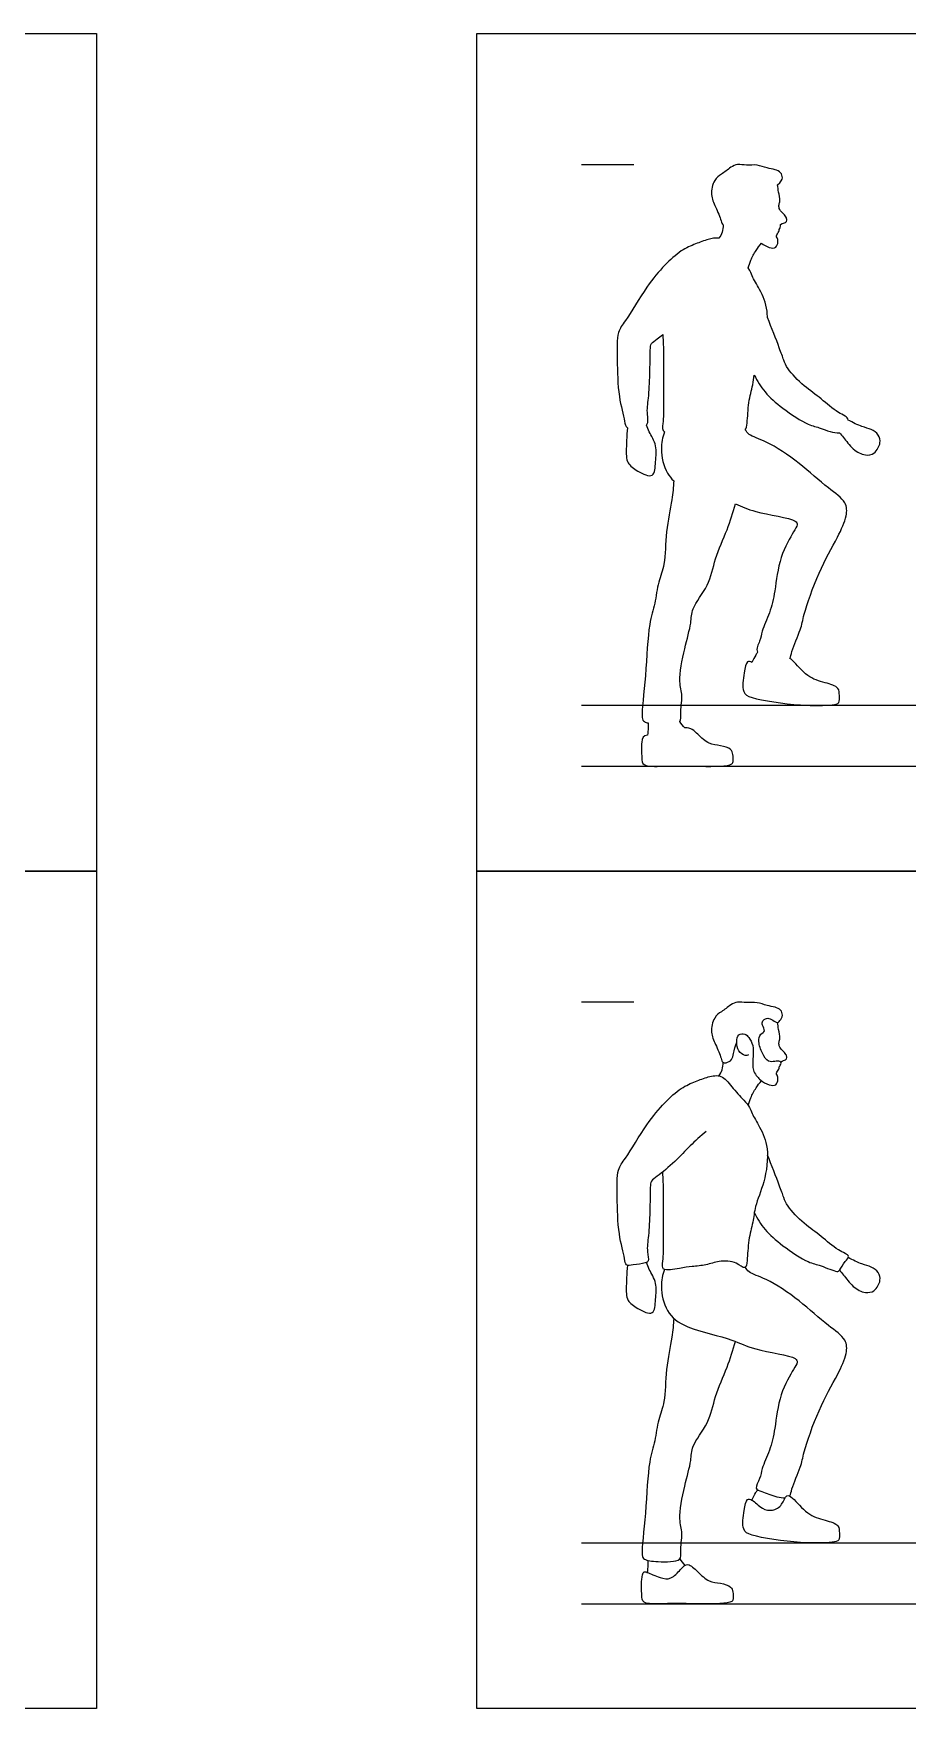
# Model space of a CAD drawing. Header units: millimetres. Extents: x 10.5 to 29.6, y 6 to 18.8.
# Drawn here: x 18.872 to 21.415, y 5.966 to 10.843 of the extents above; entities that cross this region are included whole.
import ezdxf

# ---------------------------------------------------------------- set-up
doc = ezdxf.new("R2010")
doc.units = ezdxf.units.MM
for name, color, linetype, true_color in [('AG-DIAGRAM', 7, 'Continuous', 0xfecc66), ('AG-GUIDE', 7, 'Continuous', 0xcccccc), ('AG-OUTLINE', 7, 'Continuous', 0x8000ff), ('AG-PEOPLE', 7, 'Continuous', 0x66ccff), ('X-VPRT', 6, 'Continuous', 0xff00ff)]:
    doc.layers.add(name, color=color, linetype=linetype, true_color=true_color)

msp = doc.modelspace()

# ---------------------------------------------------------------- linework, layer by layer
at = {"layer": 'AG-DIAGRAM'}
for p, q in [((20.4669, 8.7089), (29.3061, 8.7089)), ((20.4669, 6.2705), (29.3061, 6.2705))]:
    msp.add_line(p, q, dxfattribs=at)
at = {"layer": 'AG-GUIDE'}
for p, q in [((20.4669, 10.4615), (20.6193, 10.4615)), ((20.4669, 8.8867), (29.3061, 8.8867)), ((20.4669, 8.0231), (20.6193, 8.0231)), ((20.4669, 6.4483), (29.3061, 6.4483))]:
    msp.add_line(p, q, dxfattribs=at)
at = {"layer": 'AG-OUTLINE'}
for points, knots in [([(21.0366, 10.4017), (21.0474, 10.4111), (21.0534, 10.4225), (21.0473, 10.4389), (21.0293, 10.4472), (21.0059, 10.4498), (20.9776, 10.462), (20.9471, 10.4575), (20.9211, 10.4636), (20.901, 10.4538), (20.8873, 10.4419), (20.8731, 10.4326), (20.8502, 10.4165), (20.8406, 10.3716), (20.8563, 10.3389), (20.8732, 10.2991), (20.8752, 10.2876), (20.8783, 10.2851)], [7.658923, 7.658923, 7.658923, 7.658923, 7.907207, 8.140101, 8.395273, 8.685557, 9.012596, 9.341633, 9.64487, 9.918045, 10.169148, 10.412261, 10.719417, 11.104559, 11.471648, 11.862941, 12.07516, 12.07516, 12.07516, 12.07516]), ([(21.046, 10.2863), (21.0519, 10.2908), (21.0616, 10.291), (21.0644, 10.2992), (21.0627, 10.3098), (21.0507, 10.3198), (21.0408, 10.3324), (21.0409, 10.345), (21.0453, 10.3559), (21.0398, 10.3817), (21.038, 10.3948), (21.0366, 10.4017)], [0, 0, 0, 0, 0.206477, 0.370525, 0.56176, 0.80214, 1.044338, 1.250156, 1.456097, 1.763272, 2.042931, 2.042931, 2.042931, 2.042931]), ([(20.8662, 10.2463), (20.8566, 10.2479), (20.8321, 10.2427), (20.7981, 10.2299), (20.7543, 10.2115), (20.7062, 10.1663), (20.6555, 10.1077), (20.5964, 10.0058), (20.5686, 9.9744), (20.5707, 9.8898), (20.5718, 9.7893), (20.5925, 9.7179), (20.5938, 9.6984), (20.6001, 9.6945)], [-9.16018, -9.16018, -9.16018, -9.16018, -8.872787, -8.509975, -8.115744, -7.655389, -7.129016, -6.508278, -6.140406, -5.628568, -5.027506, -4.530845, -4.278693, -4.278693, -4.278693, -4.278693]), ([(20.8783, 10.2851), (20.8788, 10.278), (20.8773, 10.2633), (20.8704, 10.2515), (20.8662, 10.2463)], [-0.5213769, -0.5213769, -0.5213769, -0.5213769, -0.2559946, 0, 0, 0, 0]), ([(20.9901, 10.2318), (20.9962, 10.2272), (21.0126, 10.218), (21.0337, 10.2166), (21.0394, 10.2354), (21.0366, 10.248), (21.0318, 10.2535), (21.0425, 10.2656), (21.0403, 10.2718), (21.0471, 10.2799), (21.046, 10.2863)], [3.123943, 3.123943, 3.123943, 3.123943, 3.407592, 3.668184, 3.911644, 4.12532, 4.270908, 4.492997, 4.645779, 4.857804, 4.857804, 4.857804, 4.857804]), ([(20.9519, 10.1603), (20.9538, 10.1678), (20.9584, 10.1827), (20.974, 10.2116), (20.9844, 10.2252), (20.9901, 10.2318)], [0, 0, 0, 0, 0.277343, 0.6021029, 0.8950225, 0.8950225, 0.8950225, 0.8950225]), ([(21.0076, 10.0154), (21.0075, 10.0218), (21.0055, 10.0536), (20.9874, 10.0953), (20.9618, 10.1351), (20.9587, 10.1489), (20.9519, 10.1603)], [-11.530336, -11.530336, -11.530336, -11.530336, -11.408489, -10.906245, -10.493236, -10.223638, -10.223638, -10.223638, -10.223638]), ([(21.2428, 9.7171), (21.2419, 9.7262), (21.2085, 9.7388), (21.164, 9.7805), (21.1151, 9.8136), (21.0653, 9.8641), (21.0549, 9.8921), (21.0417, 9.9293), (21.0196, 9.9863), (21.0076, 10.0154)], [2.875297, 2.875297, 2.875297, 2.875297, 3.21834, 3.686231, 4.148111, 4.63217, 4.942503, 5.303329, 5.87176, 5.87176, 5.87176, 5.87176]), ([(20.6556, 9.7024), (20.6626, 9.7129), (20.6554, 9.7365), (20.6623, 9.7826), (20.6661, 9.8489), (20.6661, 9.9188), (20.6679, 9.9411), (20.6826, 9.9499), (20.6971, 9.9613), (20.7028, 9.9659)], [-3.679554, -3.679554, -3.679554, -3.679554, -3.368313, -2.952071, -2.443335, -1.937205, -1.672592, -1.387877, -1.222151, -1.222151, -1.222151, -1.222151]), ([(20.7028, 9.9659), (20.7038, 9.9536), (20.7065, 9.9066), (20.7042, 9.7755), (20.7057, 9.7118), (20.7003, 9.6876), (20.708, 9.6823)], [-17.880702, -17.880702, -17.880702, -17.880702, -17.609663, -16.891816, -16.4108, -16.130059, -16.130059, -16.130059, -16.130059]), ([(20.9432, 9.6888), (20.9463, 9.6915), (20.95, 9.7144), (20.951, 9.7684), (20.9646, 9.8135), (20.9678, 9.8386), (20.9694, 9.8482)], [-13.960688, -13.960688, -13.960688, -13.960688, -13.730287, -13.288971, -12.870478, -12.625183, -12.625183, -12.625183, -12.625183]), ([(20.9694, 9.8482), (20.9779, 9.8307), (20.9994, 9.7958), (21.0498, 9.7513), (21.1257, 9.701), (21.1603, 9.6962), (21.1998, 9.6777), (21.2174, 9.6802)], [0, 0, 0, 0, 0.46986, 0.985155, 1.559808, 1.945176, 2.373847, 2.373847, 2.373847, 2.373847]), ([(21.2174, 9.6802), (21.2214, 9.6754), (21.2299, 9.6661), (21.2552, 9.6302), (21.2908, 9.6121), (21.3185, 9.6177), (21.329, 9.6353), (21.3373, 9.6508), (21.3331, 9.6754), (21.3087, 9.6916), (21.2829, 9.6967), (21.2558, 9.7096), (21.2428, 9.7171)], [0, 0, 0, 0, 0.247037, 0.623328, 0.98263, 1.268593, 1.516813, 1.758767, 2.040699, 2.330363, 2.652636, 3.036167, 3.036167, 3.036167, 3.036167]), ([(20.6001, 9.6945), (20.5991, 9.6823), (20.5978, 9.659), (20.596, 9.6128), (20.6, 9.5901), (20.6285, 9.5681), (20.6806, 9.5431), (20.6813, 9.5988), (20.6882, 9.6412), (20.6627, 9.682), (20.6583, 9.6957), (20.6556, 9.7024)], [0, 0, 0, 0, 0.347525, 0.732706, 0.996578, 1.344053, 1.719681, 2.08147, 2.472822, 2.855007, 3.120924, 3.120924, 3.120924, 3.120924]), ([(20.708, 9.6823), (20.7023, 9.6664), (20.6945, 9.6326), (20.7074, 9.5718), (20.7278, 9.5467), (20.7351, 9.5401)], [0, 0, 0, 0, 0.40879, 0.894542, 1.096365, 1.096365, 1.096365, 1.096365]), ([(21.0724, 9.023), (21.0754, 9.0276), (21.0787, 9.0496), (21.1062, 9.1083), (21.1121, 9.1503), (21.1565, 9.2794), (21.2108, 9.3719), (21.24, 9.4353), (21.2386, 9.4811), (21.1799, 9.5207), (21.1019, 9.5927), (21.0103, 9.6548), (20.9535, 9.6715), (20.9465, 9.684), (20.9432, 9.6888)], [7.227204, 7.227204, 7.227204, 7.227204, 7.45157, 7.921529, 8.304604, 8.9074, 9.518007, 9.987447, 10.341543, 10.801916, 11.405612, 12.017647, 12.438611, 12.678555, 12.678555, 12.678555, 12.678555]), ([(20.7351, 9.5401), (20.7336, 9.5217), (20.7313, 9.4838), (20.7102, 9.392), (20.7115, 9.2978), (20.689, 9.2469), (20.6812, 9.1807), (20.6599, 9.1199), (20.6555, 8.9788), (20.6393, 8.8539), (20.6468, 8.8393), (20.6563, 8.8361), (20.661, 8.8351)], [0, 0, 0, 0, 0.426628, 0.984149, 1.53898, 1.9636, 2.416828, 2.873341, 3.573791, 4.205856, 4.418855, 4.560177, 4.560177, 4.560177, 4.560177]), ([(20.7526, 8.8397), (20.7573, 8.8447), (20.7524, 8.8643), (20.7629, 8.9158), (20.7472, 8.9563), (20.7652, 9.0521), (20.7871, 9.1244), (20.7851, 9.1698), (20.84, 9.2356), (20.853, 9.3134), (20.8922, 9.3974), (20.9072, 9.4476), (20.9147, 9.4729)], [5.250061, 5.250061, 5.250061, 5.250061, 5.51324, 5.924358, 6.300841, 6.862016, 7.363108, 7.736, 8.246642, 8.761179, 9.308109, 9.817616, 9.817616, 9.817616, 9.817616]), ([(20.9147, 9.4729), (20.9344, 9.4653), (20.9695, 9.4461), (21.091, 9.4307), (21.0957, 9.4111), (21.0823, 9.3892), (21.0414, 9.321), (21.0301, 9.2174), (21.016, 9.1575), (20.9903, 9.1033), (20.9882, 9.0754), (20.9736, 9.0521), (20.9789, 9.0409)], [2.127589, 2.127589, 2.127589, 2.127589, 2.558442, 3.195834, 3.400392, 3.680613, 4.201286, 4.736338, 5.201797, 5.644919, 5.966672, 6.285627, 6.285627, 6.285627, 6.285627]), ([(20.9626, 9.011), (20.9576, 9.0141), (20.9462, 9.0168), (20.9387, 8.9795), (20.932, 8.9229), (20.965, 8.9043), (21.1032, 8.8836), (21.1904, 8.8865), (21.219, 8.8916), (21.216, 8.9154), (21.2179, 8.9404), (21.1724, 8.953), (21.1224, 8.9671), (21.0888, 9.0106), (21.0748, 9.0217), (21.0724, 9.023)], [0, 0, 0, 0, 0.205117, 0.536098, 0.957117, 1.273231, 1.955353, 2.505919, 2.761547, 3.013729, 3.278861, 3.644271, 4.070946, 4.522124, 4.630047, 4.630047, 4.630047, 4.630047]), ([(20.9789, 9.0409), (20.977, 9.0383), (20.9734, 9.0329), (20.9657, 9.0185), (20.9626, 9.011)], [-0.461336, -0.461336, -0.461336, -0.461336, -0.2827893, 0, 0, 0, 0]), ([(20.661, 8.8351), (20.661, 8.8305), (20.6605, 8.817), (20.6596, 8.8073), (20.6586, 8.8)], [-0.4010301, -0.4010301, -0.4010301, -0.4010301, -0.2693761, 0, 0, 0, 0]), ([(20.6586, 8.8), (20.6454, 8.7992), (20.6395, 8.7774), (20.6418, 8.7357), (20.644, 8.7064), (20.7126, 8.7106), (20.806, 8.7085), (20.9072, 8.7086), (20.908, 8.7258), (20.9078, 8.7436), (20.9029, 8.7607), (20.8698, 8.7703), (20.837, 8.7719), (20.805, 8.8009), (20.7849, 8.8224), (20.7677, 8.8206)], [0.670663, 0.670663, 0.670663, 0.670663, 0.964192, 1.374768, 1.65881, 2.11524, 2.756424, 3.333778, 3.532801, 3.789373, 4.032529, 4.375285, 4.727983, 5.11728, 5.477202, 5.477202, 5.477202, 5.477202])]:
    msp.add_open_spline(points, degree=3, knots=knots, dxfattribs=at)
msp.add_open_spline([(20.7677, 8.8206), (20.7616, 8.8262), (20.7561, 8.8336), (20.7526, 8.8397)], degree=3, dxfattribs=at)
at = {"layer": 'AG-PEOPLE'}
for points, knots in [([(20.9529, 7.8692), (20.9497, 7.8677), (20.9418, 7.8641), (20.9207, 7.8801), (20.9173, 7.9052), (20.9207, 7.9301), (20.9434, 7.9316), (20.9541, 7.919), (20.9677, 7.8964), (20.9658, 7.8647), (20.9646, 7.8367), (20.9664, 7.8198), (20.9783, 7.8055), (20.987, 7.7942), (21.0116, 7.7797), (21.0337, 7.7782), (21.0394, 7.797), (21.0366, 7.8096), (21.0318, 7.8151), (21.0425, 7.8272), (21.0403, 7.8334), (21.0498, 7.8448), (21.0432, 7.8509), (21.0283, 7.8503), (21.0084, 7.8461), (20.9914, 7.8737), (20.98, 7.906), (20.9856, 7.9298), (21.0037, 7.9376), (20.9914, 7.955), (20.9921, 7.9683), (21.0048, 7.9767), (21.0196, 7.9738), (21.0342, 7.9599), (21.045, 7.968), (21.0534, 7.9841), (21.0473, 8.0005), (21.0293, 8.0088), (21.0059, 8.0114), (20.9776, 8.0236), (20.9471, 8.0191), (20.9211, 8.0252), (20.901, 8.0154), (20.8873, 8.0035), (20.8731, 7.9942), (20.8502, 7.9781), (20.8406, 7.9332), (20.8563, 7.9005), (20.8732, 7.8607), (20.8759, 7.8457), (20.8878, 7.8447), (20.9064, 7.8537), (20.9072, 7.874), (20.9151, 7.8951), (20.9185, 7.9061)], [0, 0, 0, 0, 0.18769, 0.461369, 0.752581, 1.019125, 1.257244, 1.483394, 1.771833, 2.096056, 2.399777, 2.631705, 2.869394, 3.088997, 3.394458, 3.642982, 3.875168, 4.07895, 4.217796, 4.429601, 4.575308, 4.777514, 4.918645, 5.13805, 5.380038, 5.688965, 6.030192, 6.299206, 6.517476, 6.753666, 6.954079, 7.160726, 7.3801, 7.621313, 7.807899, 8.0468, 8.270892, 8.516421, 8.795735, 9.110414, 9.427015, 9.718792, 9.981644, 10.223257, 10.457182, 10.752729, 11.123316, 11.476532, 11.853037, 12.057236, 12.234799, 12.479695, 12.728502, 13.064856, 13.064856, 13.064856, 13.064856]), ([(21.046, 7.8479), (21.0519, 7.8524), (21.0616, 7.8526), (21.0644, 7.8608), (21.0627, 7.8714), (21.0507, 7.8814), (21.0408, 7.894), (21.0409, 7.9066), (21.0453, 7.9175), (21.0398, 7.9433), (21.038, 7.9564), (21.0366, 7.9633)], [0, 0, 0, 0, 0.206477, 0.370525, 0.56176, 0.80214, 1.044338, 1.250156, 1.456097, 1.763272, 2.042931, 2.042931, 2.042931, 2.042931]), ([(20.8293, 7.646), (20.8133, 7.6323), (20.7811, 7.604), (20.7409, 7.5592), (20.6894, 7.5156), (20.6679, 7.5027), (20.6661, 7.4804), (20.6661, 7.4105), (20.6623, 7.3442), (20.6554, 7.2981), (20.6646, 7.268), (20.6512, 7.2614), (20.618, 7.2574), (20.5943, 7.2534), (20.5925, 7.2795), (20.5718, 7.3509), (20.5707, 7.4514), (20.5686, 7.536), (20.5964, 7.5674), (20.6555, 7.6693), (20.7062, 7.7279), (20.7543, 7.7731), (20.7981, 7.7915), (20.8342, 7.8051), (20.876, 7.8133), (20.9033, 7.7748), (20.9378, 7.7379), (20.9572, 7.717), (20.9618, 7.6967), (20.9874, 7.6569), (21.014, 7.5958), (21.0011, 7.4984), (20.9704, 7.4296), (20.9665, 7.3811), (20.951, 7.33), (20.9499, 7.2742), (20.9442, 7.2406), (20.9164, 7.2682), (20.8661, 7.2704), (20.83, 7.2558), (20.7874, 7.2528), (20.7549, 7.2481), (20.6975, 7.2366), (20.7057, 7.2734), (20.7042, 7.3371), (20.7065, 7.4682), (20.7038, 7.5152), (20.7028, 7.5275)], [0, 0, 0, 0, 0.454718, 0.909918, 1.378745, 1.647772, 1.897805, 2.376046, 2.85675, 3.250057, 3.544148, 3.734547, 4.074236, 4.327919, 4.577528, 5.06918, 5.664181, 6.170858, 6.53502, 7.149499, 7.670563, 8.126276, 8.516532, 8.875685, 9.223422, 9.601348, 10.016656, 10.313258, 10.564365, 10.949049, 11.416846, 11.981086, 12.478077, 12.870478, 13.288971, 13.730287, 13.996865, 14.296654, 14.702008, 15.063415, 15.426394, 15.778589, 16.166649, 16.441522, 16.912485, 17.615328, 17.880702, 17.880702, 17.880702, 17.880702]), ([(20.8662, 7.8079), (20.8704, 7.8131), (20.8773, 7.8249), (20.8788, 7.8396), (20.8783, 7.8467)], [0, 0, 0, 0, 0.2559946, 0.5213769, 0.5213769, 0.5213769, 0.5213769]), ([(20.9519, 7.7219), (20.9538, 7.7294), (20.9584, 7.7443), (20.974, 7.7732), (20.9844, 7.7868), (20.9901, 7.7934)], [0, 0, 0, 0, 0.277343, 0.6021029, 0.8950225, 0.8950225, 0.8950225, 0.8950225]), ([(20.9694, 7.4098), (20.9779, 7.3923), (20.9994, 7.3574), (21.0498, 7.3129), (21.1257, 7.2626), (21.1603, 7.2578), (21.209, 7.235), (21.2191, 7.2417), (21.2313, 7.2677), (21.2521, 7.284), (21.2085, 7.3004), (21.164, 7.3421), (21.1151, 7.3752), (21.0653, 7.4257), (21.0549, 7.4537), (21.0417, 7.4909), (21.0196, 7.5479), (21.0076, 7.577)], [0, 0, 0, 0, 0.437403, 0.917103, 1.452059, 1.810807, 2.209866, 2.386386, 2.695597, 2.937064, 3.273036, 3.731282, 4.183641, 4.657723, 4.961658, 5.315046, 5.87176, 5.87176, 5.87176, 5.87176]), ([(21.2174, 7.2418), (21.2214, 7.237), (21.2299, 7.2277), (21.2552, 7.1918), (21.2908, 7.1737), (21.3185, 7.1793), (21.329, 7.1969), (21.3373, 7.2124), (21.3331, 7.237), (21.3087, 7.2532), (21.2829, 7.2583), (21.2558, 7.2712), (21.2428, 7.2787)], [0, 0, 0, 0, 0.247037, 0.623328, 0.98263, 1.268593, 1.516813, 1.758767, 2.040699, 2.330363, 2.652636, 3.036167, 3.036167, 3.036167, 3.036167]), ([(20.6001, 7.2561), (20.5991, 7.2439), (20.5978, 7.2206), (20.596, 7.1744), (20.6, 7.1517), (20.6285, 7.1297), (20.6806, 7.1047), (20.6813, 7.1604), (20.6882, 7.2028), (20.6627, 7.2436), (20.6583, 7.2573), (20.6556, 7.264)], [0, 0, 0, 0, 0.347525, 0.732706, 0.996578, 1.344053, 1.719681, 2.08147, 2.472822, 2.855007, 3.120924, 3.120924, 3.120924, 3.120924]), ([(20.708, 7.2439), (20.7023, 7.228), (20.6945, 7.1942), (20.7109, 7.117), (20.7724, 7.0701), (20.9105, 7.042), (20.9623, 7.0086), (21.091, 6.9923), (21.0957, 6.9727), (21.0823, 6.9508), (21.0414, 6.8826), (21.0301, 6.779), (21.016, 6.7191), (20.9903, 6.6649), (20.9882, 6.637), (20.9678, 6.6045), (20.9938, 6.5975), (21.0277, 6.583), (21.052, 6.5785), (21.0589, 6.5787)], [0, 0, 0, 0, 0.40879, 0.894542, 1.392481, 2.054335, 2.548333, 3.17077, 3.370528, 3.644174, 4.152632, 4.675129, 5.129667, 5.562393, 5.876596, 6.188068, 6.435885, 6.826619, 7.035998, 7.035998, 7.035998, 7.035998]), ([(21.0724, 6.5846), (21.0754, 6.5892), (21.0787, 6.6112), (21.1062, 6.6699), (21.1121, 6.7119), (21.1565, 6.841), (21.2108, 6.9335), (21.24, 6.9969), (21.2386, 7.0427), (21.1799, 7.0823), (21.1019, 7.1543), (21.0103, 7.2164), (20.9535, 7.2331), (20.9465, 7.2456), (20.9432, 7.2504)], [7.227204, 7.227204, 7.227204, 7.227204, 7.45157, 7.921529, 8.304604, 8.9074, 9.518007, 9.987447, 10.341543, 10.801916, 11.405612, 12.017647, 12.438611, 12.678555, 12.678555, 12.678555, 12.678555]), ([(20.7351, 7.1017), (20.7336, 7.0833), (20.7313, 7.0454), (20.7102, 6.9536), (20.7115, 6.8594), (20.689, 6.8085), (20.6812, 6.7423), (20.6599, 6.6815), (20.6555, 6.5404), (20.6393, 6.4155), (20.6484, 6.3975), (20.6888, 6.3921), (20.7609, 6.3925), (20.7522, 6.4252), (20.7629, 6.4774), (20.7472, 6.5179), (20.7652, 6.6137), (20.7871, 6.686), (20.7851, 6.7314), (20.84, 6.7972), (20.853, 6.875), (20.8922, 6.959), (20.9072, 7.0092), (20.9147, 7.0345)], [0, 0, 0, 0, 0.426628, 0.984149, 1.53898, 1.9636, 2.416828, 2.873341, 3.573791, 4.205856, 4.418855, 4.783297, 5.236529, 5.51324, 5.924358, 6.300841, 6.862016, 7.363108, 7.736, 8.246642, 8.761179, 9.308109, 9.817616, 9.817616, 9.817616, 9.817616]), ([(20.9626, 6.5726), (20.9576, 6.5757), (20.9462, 6.5784), (20.9387, 6.5411), (20.932, 6.4845), (20.965, 6.4659), (21.1032, 6.4452), (21.1904, 6.4481), (21.219, 6.4532), (21.216, 6.477), (21.2179, 6.502), (21.1724, 6.5146), (21.1224, 6.5287), (21.0843, 6.578), (21.0614, 6.5921), (21.0519, 6.5559), (21.0223, 6.5402), (20.9914, 6.545), (20.9713, 6.5672), (20.9626, 6.5726)], [0, 0, 0, 0, 0.205117, 0.536098, 0.957117, 1.273231, 1.955353, 2.505919, 2.761547, 3.013729, 3.278861, 3.644271, 4.070946, 4.522124, 4.761893, 5.073047, 5.395069, 5.70658, 6.061882, 6.061882, 6.061882, 6.061882]), ([(20.9626, 6.5726), (20.9657, 6.5801), (20.9734, 6.5945), (20.977, 6.5999), (20.9789, 6.6025)], [0, 0, 0, 0, 0.2827893, 0.461336, 0.461336, 0.461336, 0.461336]), ([(20.6586, 6.3616), (20.6596, 6.3689), (20.6605, 6.3786), (20.661, 6.3921), (20.661, 6.3967)], [0, 0, 0, 0, 0.2693761, 0.4010301, 0.4010301, 0.4010301, 0.4010301]), ([(20.7263, 6.3457), (20.717, 6.3417), (20.6953, 6.3452), (20.6591, 6.3616), (20.6469, 6.3664), (20.6395, 6.339), (20.6418, 6.2973), (20.644, 6.268), (20.7126, 6.2722), (20.806, 6.2701), (20.9072, 6.2702), (20.908, 6.2874), (20.9078, 6.3052), (20.9029, 6.3223), (20.8698, 6.3319), (20.837, 6.3335), (20.805, 6.3625), (20.7766, 6.3929), (20.7538, 6.3701), (20.7366, 6.35), (20.7263, 6.3457)], [0, 0, 0, 0, 0.320549, 0.683973, 0.85469, 1.130047, 1.515206, 1.781665, 2.209839, 2.81133, 3.352942, 3.539645, 3.780334, 4.008437, 4.329974, 4.660839, 5.026036, 5.363676, 5.654092, 6.00599, 6.00599, 6.00599, 6.00599])]:
    msp.add_open_spline(points, degree=3, knots=knots, dxfattribs=at)
msp.add_open_spline([(20.7526, 6.4013), (20.7561, 6.3952), (20.7616, 6.3878), (20.7677, 6.3822)], degree=3, dxfattribs=at)
at = {"layer": 'X-VPRT'}
for points in [[(10.5208, 8.4041), (10.5208, 10.8425), (19.0552, 10.8425), (19.0552, 8.4041)], [(20.1621, 8.4041), (20.1621, 10.8425), (29.6109, 10.8425), (29.6109, 8.4041)], [(10.5208, 5.9657), (10.5208, 8.4041), (19.0552, 8.4041), (19.0552, 5.9657)], [(20.1621, 5.9657), (20.1621, 8.4041), (29.6109, 8.4041), (29.6109, 5.9657)]]:
    msp.add_lwpolyline(points, close=True, dxfattribs=at)

doc.saveas('drawing.dxf')
